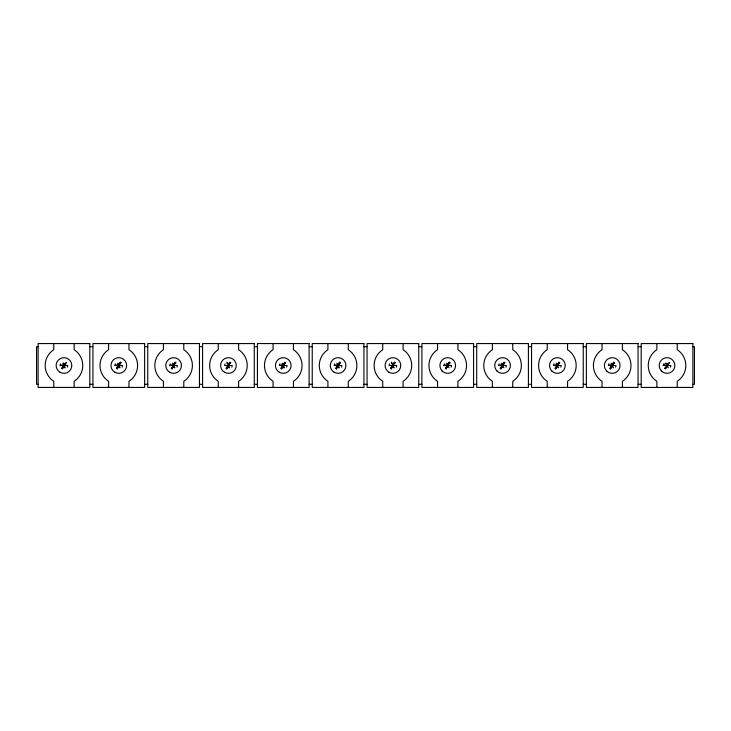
<?xml version="1.0" encoding="UTF-8"?>
<svg xmlns="http://www.w3.org/2000/svg" width="731" height="731" viewBox="0 0 731 731"><rect width="100%" height="100%" fill="white"/><g stroke="black" fill="none" stroke-linecap="round" stroke-linejoin="round"><path stroke-width="1.1" d="M67.389 367.145L67.764 365.5L60.161 365.5L60.536 363.855M122.214 367.145L122.589 365.5L114.986 365.5L115.361 363.855M177.039 367.145L177.414 365.5L169.811 365.5L170.186 363.855M286.689 367.145L287.064 365.5L279.461 365.5L279.836 363.855M341.514 367.145L341.889 365.5L334.286 365.5L334.661 363.855M451.164 367.145L451.539 365.5L443.936 365.5L444.311 363.855M505.989 367.145L506.364 365.5L498.761 365.5L499.136 363.855M560.814 367.145L561.189 365.5L553.586 365.5L553.961 363.855M615.639 367.145L616.014 365.5L608.411 365.5L608.786 363.855M670.464 367.145L670.839 365.5L663.236 365.5L663.611 363.855M227.113 363.206L228.666 363.49L229.123 364.312L230.082 362.073L226.071 368.47L228.438 365.5L226.793 362.073M391.588 363.206L393.141 363.49L393.598 364.312L394.557 362.073L390.546 368.47L392.912 365.5L391.268 362.073M225.011 363.855L224.636 365.5L232.239 365.5L231.864 367.145M389.486 363.855L389.111 365.5L396.714 365.5L396.339 367.145M117.463 363.206L119.473 364.312L120.432 362.073L116.421 368.47L121.154 362.53L119.519 364.33L114.986 365.5M172.288 363.206L174.298 364.312L175.257 362.073L172.927 366.688L171.246 368.47L175.979 362.53L174.344 364.33L169.811 365.5M281.938 363.206L283.948 364.312L284.907 362.073L280.896 368.47L285.629 362.53L283.993 364.33L279.461 365.5M336.763 363.206L338.773 364.312L339.732 362.073L335.721 368.47L340.454 362.53L338.818 364.33L334.286 365.5M446.413 363.206L448.423 364.312L449.382 362.073L445.371 368.47L450.104 362.53L448.469 364.33L443.936 365.5M501.238 363.206L503.248 364.312L504.207 362.073L500.196 368.47L504.929 362.53L503.293 364.33L498.761 365.5M556.063 363.206L558.073 364.312L559.032 362.073L555.021 368.47L559.754 362.53L558.118 364.33L553.586 365.5M610.888 363.206L612.898 364.312L613.857 362.073L609.846 368.47L614.579 362.53L612.943 364.33L608.411 365.5M63.277 366.688L61.596 368.47L63.231 366.67L63.734 367.51L65.287 367.794L63.962 365.5L62.318 368.927L66.329 362.53L64.694 364.33L60.161 365.5M118.102 366.688L117.143 368.927L118.102 366.688L118.559 367.51L120.112 367.794L118.787 365.5M172.927 366.688L171.968 368.927L172.927 366.688L173.384 367.51L174.937 367.794L173.612 365.5M227.752 366.688L226.793 368.927L227.752 366.688L228.209 367.51L229.762 367.794L228.438 365.5M282.577 366.688L281.618 368.927L282.577 366.688L283.034 367.51L284.587 367.794L283.262 365.5M337.402 366.688L336.443 368.927L337.402 366.688L337.859 367.51L339.412 367.794L338.087 365.5M392.227 366.688L391.268 368.927L392.227 366.688L392.684 367.51L394.237 367.794L392.912 365.5M447.052 366.688L446.093 368.927L447.052 366.688L447.509 367.51M501.877 366.688L500.918 368.927L501.877 366.688L502.334 367.51M556.702 366.688L555.743 368.927L556.702 366.688L557.159 367.51M611.527 366.688L610.568 368.927L611.527 366.688L611.984 367.51M665.758 363.188L667.037 365.5L665.393 368.927L669.404 362.53L667.768 364.33L665.758 363.188L663.236 365.5M666.352 366.688L664.671 368.47L666.307 366.67L666.809 367.51M229.168 364.33L230.804 362.53L229.516 363.782M393.644 364.33L395.279 362.53L393.991 363.782M38.113 346.704L36.55 346.704L36.55 384.296L38.113 384.296M89.812 346.704L92.938 346.704M144.637 346.704L147.763 346.704M199.462 346.704L202.588 346.704M254.287 346.704L257.413 346.704M309.112 346.704L312.238 346.704M363.937 346.704L367.063 346.704M418.762 346.704L421.888 346.704M473.587 346.704L476.713 346.704M528.412 346.704L531.538 346.704M583.237 346.704L586.363 346.704M638.062 346.704L641.188 346.704M692.887 346.704L694.45 346.704L694.45 384.296L692.887 384.296M89.812 384.296L92.938 384.296M144.637 384.296L147.763 384.296M199.462 384.296L202.588 384.296M254.287 384.296L257.413 384.296M309.112 384.296L312.238 384.296M363.937 384.296L367.063 384.296M418.762 384.296L421.888 384.296M473.587 384.296L476.713 384.296M528.412 384.296L531.538 384.296M583.237 384.296L586.363 384.296M638.062 384.296L641.188 384.296M667.266 363.49L667.768 364.33M667.037 365.5L668.362 367.794M612.212 365.5L613.537 367.794M557.387 365.5L558.712 367.794M502.562 365.5L503.887 367.794M447.737 365.5L449.062 367.794M612.441 363.49L612.898 364.312M557.616 363.49L558.073 364.312M502.791 363.49L503.248 364.312M447.966 363.49L448.423 364.312M338.316 363.49L338.773 364.312M283.491 363.49L283.948 364.312M173.841 363.49L174.298 364.312M119.016 363.49L119.473 364.312M677.217 343.57L677.217 349.701A18.796 18.796 0 0 1 677.217 381.299L677.217 387.43M656.858 343.57L656.858 349.701A18.796 18.796 0 0 0 656.858 381.299L656.858 387.43M622.392 343.57L622.392 349.701A18.796 18.796 0 0 1 622.392 381.299L622.392 387.43M602.033 343.57L602.033 349.701A18.796 18.796 0 0 0 602.033 381.299L602.033 387.43M567.567 343.57L567.567 349.701A18.796 18.796 0 0 1 567.567 381.299L567.567 387.43M547.208 343.57L547.208 349.701A18.796 18.796 0 0 0 547.208 381.299L547.208 387.43M512.742 343.57L512.742 349.701A18.796 18.796 0 0 1 512.742 381.299L512.742 387.43M492.383 343.57L492.383 349.701A18.796 18.796 0 0 0 492.383 381.299L492.383 387.43M457.917 343.57L457.917 349.701A18.796 18.796 0 0 1 457.917 381.299L457.917 387.43M437.558 343.57L437.558 349.701A18.796 18.796 0 0 0 437.558 381.299L437.558 387.43M403.092 343.57L403.092 349.701A18.796 18.796 0 0 1 403.092 381.299L403.092 387.43M382.733 343.57L382.733 349.701A18.796 18.796 0 0 0 382.733 381.299L382.733 387.43M348.267 343.57L348.267 349.701A18.796 18.796 0 0 1 348.267 381.299L348.267 387.43M327.908 343.57L327.908 349.701A18.796 18.796 0 0 0 327.908 381.299L327.908 387.43M293.442 343.57L293.442 349.701A18.796 18.796 0 0 1 293.442 381.299L293.442 387.43M273.083 343.57L273.083 349.701A18.796 18.796 0 0 0 273.083 381.299L273.083 387.43M238.617 343.57L238.617 349.701A18.796 18.796 0 0 1 238.617 381.299L238.617 387.43M218.258 343.57L218.258 349.701A18.796 18.796 0 0 0 218.258 381.299L218.258 387.43M183.792 343.57L183.792 349.701A18.796 18.796 0 0 1 183.792 381.299L183.792 387.43M163.433 343.57L163.433 349.701A18.796 18.796 0 0 0 163.433 381.299L163.433 387.43M128.967 343.57L128.967 349.701A18.796 18.796 0 0 1 128.967 381.299L128.967 387.43M108.608 343.57L108.608 349.701A18.796 18.796 0 0 0 108.608 381.299L108.608 387.43M74.142 343.57L74.142 349.701A18.796 18.796 0 0 1 74.142 381.299L74.142 387.43M53.783 343.57L53.783 349.701A18.796 18.796 0 0 0 53.783 381.299L53.783 387.43M89.812 343.57L38.113 343.57L38.113 387.43L89.812 387.43L89.812 343.57M144.637 343.57L92.938 343.57L92.938 387.43L144.637 387.43L144.637 343.57M199.462 343.57L147.763 343.57L147.763 387.43L199.462 387.43L199.462 343.57M254.287 343.57L202.588 343.57L202.588 387.43L254.287 387.43L254.287 343.57M309.112 343.57L257.413 343.57L257.413 387.43L309.112 387.43L309.112 343.57M363.937 343.57L312.238 343.57L312.238 387.43L363.937 387.43L363.937 343.57M418.762 343.57L367.063 343.57L367.063 387.43L418.762 387.43L418.762 343.57M473.587 343.57L421.888 343.57L421.888 387.43L473.587 387.43L473.587 343.57M528.412 343.57L476.713 343.57L476.713 387.43L528.412 387.43L528.412 343.57M583.237 343.57L531.538 343.57L531.538 387.43L583.237 387.43L583.237 343.57M638.062 343.57L586.363 343.57L586.363 387.43L638.062 387.43L638.062 343.57M692.887 343.57L641.188 343.57L641.188 387.43L692.887 387.43L692.887 343.57M64.191 363.49L62.811 363.115L64.694 364.33L64.191 363.49M60.061 372.28A7.822 7.822 0 0 0 71.793 365.5A7.822 7.822 0 0 0 60.061 358.72A7.822 7.822 0 0 0 60.061 372.28M114.886 372.28A7.822 7.822 0 0 0 126.618 365.5A7.822 7.822 0 0 0 114.886 358.72A7.822 7.822 0 0 0 114.886 372.28M169.711 372.28A7.822 7.822 0 0 0 181.443 365.5A7.822 7.822 0 0 0 169.711 358.72A7.822 7.822 0 0 0 169.711 372.28M224.536 372.28A7.822 7.822 0 0 0 236.268 365.5A7.822 7.822 0 0 0 224.536 358.72A7.822 7.822 0 0 0 224.536 372.28M279.361 372.28A7.822 7.822 0 0 0 291.093 365.5A7.822 7.822 0 0 0 279.361 358.72A7.822 7.822 0 0 0 279.361 372.28M334.186 372.28A7.822 7.822 0 0 0 345.918 365.5A7.822 7.822 0 0 0 334.186 358.72A7.822 7.822 0 0 0 334.186 372.28M389.011 372.28A7.822 7.822 0 0 0 400.743 365.5A7.822 7.822 0 0 0 389.011 358.72A7.822 7.822 0 0 0 389.011 372.28M442.2 371.037A7.831 7.831 0 0 0 455.303 367.529A7.831 7.831 0 0 0 445.709 357.934A7.831 7.831 0 0 0 442.2 371.037M497.025 371.037A7.831 7.831 0 0 0 510.128 367.529A7.831 7.831 0 0 0 500.534 357.934A7.831 7.831 0 0 0 497.025 371.037M551.85 371.037A7.831 7.831 0 0 0 564.953 367.529A7.831 7.831 0 0 0 555.359 357.934A7.831 7.831 0 0 0 551.85 371.037M606.675 371.037A7.831 7.831 0 0 0 619.778 367.529A7.831 7.831 0 0 0 610.184 357.934A7.831 7.831 0 0 0 606.675 371.037M661.5 371.037A7.831 7.831 0 0 0 674.603 367.529A7.831 7.831 0 0 0 665.009 357.934A7.831 7.831 0 0 0 661.5 371.037"/></g></svg>
